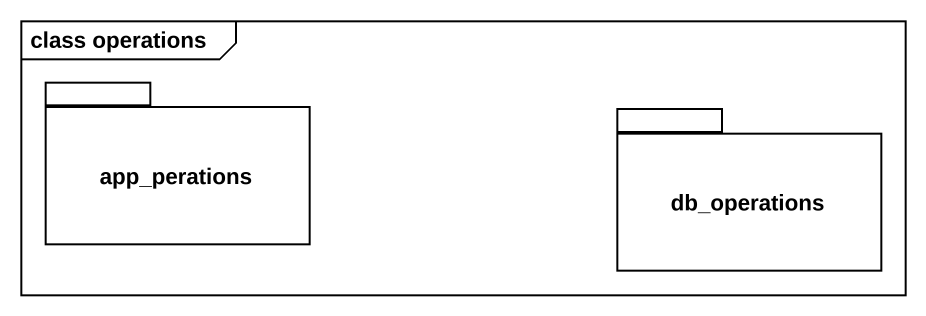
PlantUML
@startuml
mainframe class operations
package app_perations {
}
package db_operations {
}
@enduml
